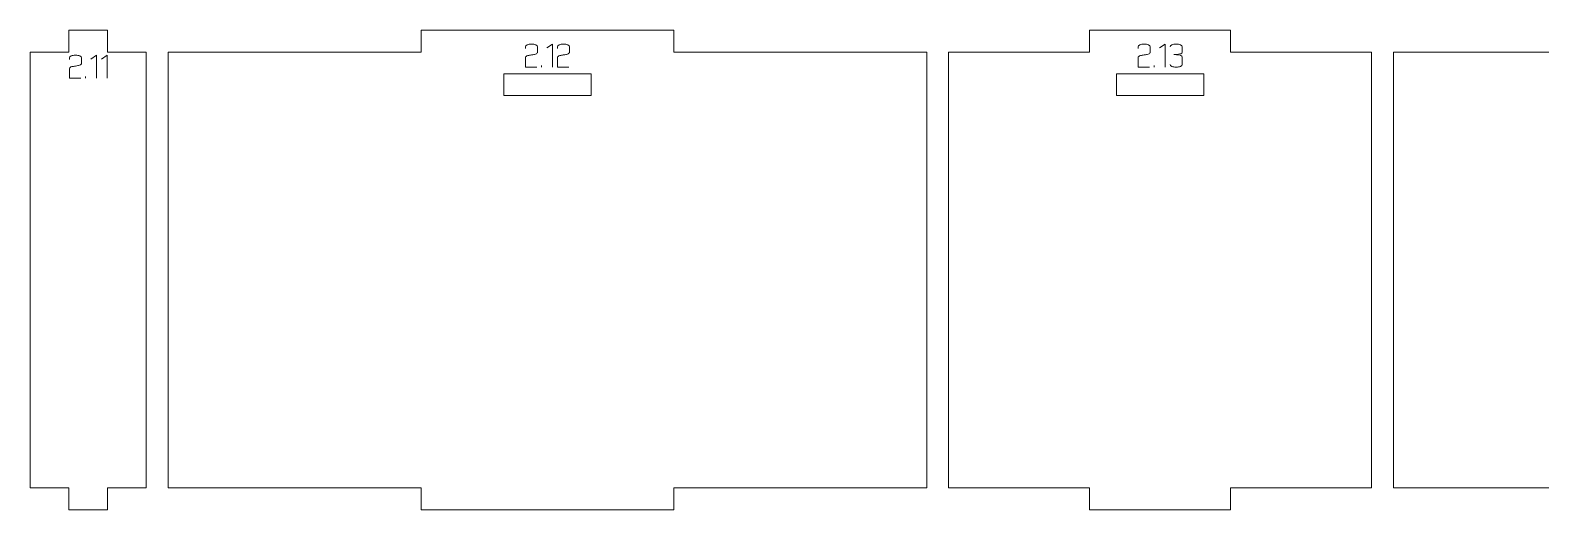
# Model space of a CAD drawing. Header units: centimetres. Extents: x -191 to 212, y -234 to 239.
# Drawn here: x -126.65 to -105.86, y -45.73 to -39.13 of the extents above; entities that cross this region are included whole.
import ezdxf

# ---------------------------------------------------------------- set-up
doc = ezdxf.new("R2010")
doc.units = ezdxf.units.CM
doc.header["$MEASUREMENT"] = 0
doc.layers.add('Capa 1', color=7, linetype='Continuous')

msp = doc.modelspace()

# ---------------------------------------------------------------- hatches: boundary and pattern name
at = {"layer": 'Capa 1', "true_color": 0x3e4095}
h = msp.add_hatch(color=175, dxfattribs=at)
edge = h.paths.add_edge_path()
edge.add_spline(control_points=[(-126.11067, -39.7934), (-126.11067, -39.7934), (-126.11067, -39.66086), (-126.11067, -39.66086), (-126.10975, -39.64894), (-126.0989, -39.63977), (-126.07811, -39.63335), (-126.06955, -39.63273), (-126.06137, -39.63174), (-126.05357, -39.63036), (-126.04578, -39.62899), (-126.0379, -39.62754), (-126.02995, -39.62601), (-126.01528, -39.62356), (-126.00404, -39.62157), (-125.99625, -39.62005), (-125.98845, -39.61852), (-125.98088, -39.61653), (-125.97354, -39.61408), (-125.95459, -39.60705), (-125.94511, -39.59803), (-125.94511, -39.58703), (-125.94511, -39.58703), (-125.94511, -39.51227), (-125.94511, -39.51227), (-125.94511, -39.50249), (-125.95298, -39.49416), (-125.96873, -39.48728), (-125.98447, -39.4804), (-126.00412, -39.47696), (-126.02766, -39.47696), (-126.0512, -39.47696), (-126.07085, -39.4804), (-126.08659, -39.48728), (-126.10234, -39.49416), (-126.11021, -39.50249), (-126.11021, -39.51227), (-126.11021, -39.51227), (-126.11021, -39.53474), (-126.11021, -39.53474), (-126.11021, -39.53474), (-126.11021, -39.51227), (-126.11021, -39.51227), (-126.11021, -39.50249), (-126.10234, -39.49416), (-126.08659, -39.48728), (-126.07085, -39.4804), (-126.0512, -39.47696), (-126.02766, -39.47696), (-126.00412, -39.47696), (-125.98447, -39.4804), (-125.96873, -39.48728), (-125.95298, -39.49416), (-125.94511, -39.50249), (-125.94511, -39.51227), (-125.94511, -39.51227), (-125.94511, -39.58703), (-125.94511, -39.58703), (-125.94511, -39.59803), (-125.95459, -39.60705), (-125.97354, -39.61408), (-125.98088, -39.61653), (-125.98845, -39.61852), (-125.99625, -39.62005), (-126.00404, -39.62157), (-126.01528, -39.62356), (-126.02995, -39.62601), (-126.0379, -39.62754), (-126.04578, -39.62899), (-126.05357, -39.63036), (-126.06137, -39.63174), (-126.06955, -39.63273), (-126.07811, -39.63335), (-126.0989, -39.63977), (-126.10975, -39.64894), (-126.11067, -39.66086), (-126.11067, -39.66086), (-126.11067, -39.7934), (-126.11067, -39.7934), (-126.11067, -39.7934), (-125.95382, -39.7934), (-125.95382, -39.7934), (-125.95382, -39.7934), (-126.11067, -39.7934), (-126.11067, -39.7934)], knot_values=[0, 0, 0, 0, 0.03571429, 0.03571429, 0.03571429, 0.07142857, 0.07142857, 0.07142857, 0.10714286, 0.10714286, 0.10714286, 0.14285714, 0.14285714, 0.14285714, 0.17857143, 0.17857143, 0.17857143, 0.21428571, 0.21428571, 0.21428571, 0.25, 0.25, 0.25, 0.28571429, 0.28571429, 0.28571429, 0.32142857, 0.32142857, 0.32142857, 0.35714286, 0.35714286, 0.35714286, 0.39285714, 0.39285714, 0.39285714, 0.42857143, 0.42857143, 0.42857143, 0.46428571, 0.46428571, 0.46428571, 0.5, 0.5, 0.5, 0.53571429, 0.53571429, 0.53571429, 0.57142857, 0.57142857, 0.57142857, 0.60714286, 0.60714286, 0.60714286, 0.64285714, 0.64285714, 0.64285714, 0.67857143, 0.67857143, 0.67857143, 0.71428571, 0.71428571, 0.71428571, 0.75, 0.75, 0.75, 0.78571429, 0.78571429, 0.78571429, 0.82142857, 0.82142857, 0.82142857, 0.85714286, 0.85714286, 0.85714286, 0.89285714, 0.89285714, 0.89285714, 0.92857143, 0.92857143, 0.92857143, 0.96428571, 0.96428571, 0.96428571, 1, 1, 1, 1], degree=3, periodic=1)
h = msp.add_hatch(color=175, dxfattribs=at)
edge = h.paths.add_edge_path()
edge.add_spline(control_points=[(-125.74057, -39.4765), (-125.74057, -39.4765), (-125.8167, -39.52924), (-125.8167, -39.52924), (-125.8167, -39.52924), (-125.74057, -39.4765), (-125.74057, -39.4765), (-125.74057, -39.4765), (-125.74057, -39.7934), (-125.74057, -39.7934), (-125.74057, -39.7934), (-125.74057, -39.4765), (-125.74057, -39.4765)], knot_values=[0, 0, 0, 0, 0.25, 0.25, 0.25, 0.5, 0.5, 0.5, 0.75, 0.75, 0.75, 1, 1, 1, 1], degree=3, periodic=1)
h = msp.add_hatch(color=175, dxfattribs=at)
edge = h.paths.add_edge_path()
edge.add_spline(control_points=[(-125.59381, -39.4765), (-125.59381, -39.4765), (-125.66994, -39.52924), (-125.66994, -39.52924), (-125.66994, -39.52924), (-125.59381, -39.4765), (-125.59381, -39.4765), (-125.59381, -39.4765), (-125.59381, -39.7934), (-125.59381, -39.7934), (-125.59381, -39.7934), (-125.59381, -39.4765), (-125.59381, -39.4765)], knot_values=[0, 0, 0, 0, 0.25, 0.25, 0.25, 0.5, 0.5, 0.5, 0.75, 0.75, 0.75, 1, 1, 1, 1], degree=3, periodic=1)
h = msp.add_hatch(color=175, dxfattribs=at)
edge = h.paths.add_edge_path()
edge.add_spline(control_points=[(-119.83355, -39.641), (-119.83355, -39.641), (-119.83355, -39.50846), (-119.83355, -39.50846), (-119.83263, -39.49654), (-119.82178, -39.48737), (-119.80099, -39.48095), (-119.79243, -39.48033), (-119.78425, -39.47934), (-119.77645, -39.47796), (-119.76866, -39.47659), (-119.76078, -39.47514), (-119.75283, -39.47361), (-119.73816, -39.47116), (-119.72692, -39.46917), (-119.71913, -39.46765), (-119.71133, -39.46612), (-119.70376, -39.46413), (-119.69642, -39.46168), (-119.67747, -39.45465), (-119.66799, -39.44563), (-119.66799, -39.43463), (-119.66799, -39.43463), (-119.66799, -39.35987), (-119.66799, -39.35987), (-119.66799, -39.35009), (-119.67586, -39.34176), (-119.69161, -39.33488), (-119.70735, -39.328), (-119.727, -39.32456), (-119.75054, -39.32456), (-119.77408, -39.32456), (-119.79373, -39.328), (-119.80947, -39.33488), (-119.82522, -39.34176), (-119.83309, -39.35009), (-119.83309, -39.35987), (-119.83309, -39.35987), (-119.83309, -39.38234), (-119.83309, -39.38234), (-119.83309, -39.38234), (-119.83309, -39.35987), (-119.83309, -39.35987), (-119.83309, -39.35009), (-119.82522, -39.34176), (-119.80947, -39.33488), (-119.79373, -39.328), (-119.77408, -39.32456), (-119.75054, -39.32456), (-119.727, -39.32456), (-119.70735, -39.328), (-119.69161, -39.33488), (-119.67586, -39.34176), (-119.66799, -39.35009), (-119.66799, -39.35987), (-119.66799, -39.35987), (-119.66799, -39.43463), (-119.66799, -39.43463), (-119.66799, -39.44563), (-119.67747, -39.45465), (-119.69642, -39.46168), (-119.70376, -39.46413), (-119.71133, -39.46612), (-119.71913, -39.46765), (-119.72692, -39.46917), (-119.73816, -39.47116), (-119.75283, -39.47361), (-119.76078, -39.47514), (-119.76866, -39.47659), (-119.77645, -39.47796), (-119.78425, -39.47934), (-119.79243, -39.48033), (-119.80099, -39.48095), (-119.82178, -39.48737), (-119.83263, -39.49654), (-119.83355, -39.50846), (-119.83355, -39.50846), (-119.83355, -39.641), (-119.83355, -39.641), (-119.83355, -39.641), (-119.6767, -39.641), (-119.6767, -39.641), (-119.6767, -39.641), (-119.83355, -39.641), (-119.83355, -39.641)], knot_values=[0, 0, 0, 0, 0.03571429, 0.03571429, 0.03571429, 0.07142857, 0.07142857, 0.07142857, 0.10714286, 0.10714286, 0.10714286, 0.14285714, 0.14285714, 0.14285714, 0.17857143, 0.17857143, 0.17857143, 0.21428571, 0.21428571, 0.21428571, 0.25, 0.25, 0.25, 0.28571429, 0.28571429, 0.28571429, 0.32142857, 0.32142857, 0.32142857, 0.35714286, 0.35714286, 0.35714286, 0.39285714, 0.39285714, 0.39285714, 0.42857143, 0.42857143, 0.42857143, 0.46428571, 0.46428571, 0.46428571, 0.5, 0.5, 0.5, 0.53571429, 0.53571429, 0.53571429, 0.57142857, 0.57142857, 0.57142857, 0.60714286, 0.60714286, 0.60714286, 0.64285714, 0.64285714, 0.64285714, 0.67857143, 0.67857143, 0.67857143, 0.71428571, 0.71428571, 0.71428571, 0.75, 0.75, 0.75, 0.78571429, 0.78571429, 0.78571429, 0.82142857, 0.82142857, 0.82142857, 0.85714286, 0.85714286, 0.85714286, 0.89285714, 0.89285714, 0.89285714, 0.92857143, 0.92857143, 0.92857143, 0.96428571, 0.96428571, 0.96428571, 1, 1, 1, 1], degree=3, periodic=1)
h = msp.add_hatch(color=175, dxfattribs=at)
edge = h.paths.add_edge_path()
edge.add_spline(control_points=[(-119.46345, -39.3241), (-119.46345, -39.3241), (-119.53958, -39.37684), (-119.53958, -39.37684), (-119.53958, -39.37684), (-119.46345, -39.3241), (-119.46345, -39.3241), (-119.46345, -39.3241), (-119.46345, -39.641), (-119.46345, -39.641), (-119.46345, -39.641), (-119.46345, -39.3241), (-119.46345, -39.3241)], knot_values=[0, 0, 0, 0, 0.25, 0.25, 0.25, 0.5, 0.5, 0.5, 0.75, 0.75, 0.75, 1, 1, 1, 1], degree=3, periodic=1)
h = msp.add_hatch(color=175, dxfattribs=at)
edge = h.paths.add_edge_path()
edge.add_spline(control_points=[(-119.39328, -39.641), (-119.39328, -39.641), (-119.39328, -39.50846), (-119.39328, -39.50846), (-119.39236, -39.49654), (-119.38151, -39.48737), (-119.36072, -39.48095), (-119.35216, -39.48033), (-119.34398, -39.47934), (-119.33618, -39.47796), (-119.32839, -39.47659), (-119.32051, -39.47514), (-119.31256, -39.47361), (-119.29789, -39.47116), (-119.28665, -39.46917), (-119.27886, -39.46765), (-119.27106, -39.46612), (-119.26349, -39.46413), (-119.25615, -39.46168), (-119.2372, -39.45465), (-119.22772, -39.44563), (-119.22772, -39.43463), (-119.22772, -39.43463), (-119.22772, -39.35987), (-119.22772, -39.35987), (-119.22772, -39.35009), (-119.23559, -39.34176), (-119.25134, -39.33488), (-119.26708, -39.328), (-119.28673, -39.32456), (-119.31027, -39.32456), (-119.33381, -39.32456), (-119.35346, -39.328), (-119.3692, -39.33488), (-119.38495, -39.34176), (-119.39282, -39.35009), (-119.39282, -39.35987), (-119.39282, -39.35987), (-119.39282, -39.38234), (-119.39282, -39.38234), (-119.39282, -39.38234), (-119.39282, -39.35987), (-119.39282, -39.35987), (-119.39282, -39.35009), (-119.38495, -39.34176), (-119.3692, -39.33488), (-119.35346, -39.328), (-119.33381, -39.32456), (-119.31027, -39.32456), (-119.28673, -39.32456), (-119.26708, -39.328), (-119.25134, -39.33488), (-119.23559, -39.34176), (-119.22772, -39.35009), (-119.22772, -39.35987), (-119.22772, -39.35987), (-119.22772, -39.43463), (-119.22772, -39.43463), (-119.22772, -39.44563), (-119.2372, -39.45465), (-119.25615, -39.46168), (-119.26349, -39.46413), (-119.27106, -39.46612), (-119.27886, -39.46765), (-119.28665, -39.46917), (-119.29789, -39.47116), (-119.31256, -39.47361), (-119.32051, -39.47514), (-119.32839, -39.47659), (-119.33618, -39.47796), (-119.34398, -39.47934), (-119.35216, -39.48033), (-119.36072, -39.48095), (-119.38151, -39.48737), (-119.39236, -39.49654), (-119.39328, -39.50846), (-119.39328, -39.50846), (-119.39328, -39.641), (-119.39328, -39.641), (-119.39328, -39.641), (-119.23643, -39.641), (-119.23643, -39.641), (-119.23643, -39.641), (-119.39328, -39.641), (-119.39328, -39.641)], knot_values=[0, 0, 0, 0, 0.03571429, 0.03571429, 0.03571429, 0.07142857, 0.07142857, 0.07142857, 0.10714286, 0.10714286, 0.10714286, 0.14285714, 0.14285714, 0.14285714, 0.17857143, 0.17857143, 0.17857143, 0.21428571, 0.21428571, 0.21428571, 0.25, 0.25, 0.25, 0.28571429, 0.28571429, 0.28571429, 0.32142857, 0.32142857, 0.32142857, 0.35714286, 0.35714286, 0.35714286, 0.39285714, 0.39285714, 0.39285714, 0.42857143, 0.42857143, 0.42857143, 0.46428571, 0.46428571, 0.46428571, 0.5, 0.5, 0.5, 0.53571429, 0.53571429, 0.53571429, 0.57142857, 0.57142857, 0.57142857, 0.60714286, 0.60714286, 0.60714286, 0.64285714, 0.64285714, 0.64285714, 0.67857143, 0.67857143, 0.67857143, 0.71428571, 0.71428571, 0.71428571, 0.75, 0.75, 0.75, 0.78571429, 0.78571429, 0.78571429, 0.82142857, 0.82142857, 0.82142857, 0.85714286, 0.85714286, 0.85714286, 0.89285714, 0.89285714, 0.89285714, 0.92857143, 0.92857143, 0.92857143, 0.96428571, 0.96428571, 0.96428571, 1, 1, 1, 1], degree=3, periodic=1)
h = msp.add_hatch(color=175, dxfattribs=at)
edge = h.paths.add_edge_path()
edge.add_spline(control_points=[(-111.3997, -39.641), (-111.3997, -39.641), (-111.3997, -39.50846), (-111.3997, -39.50846), (-111.39878, -39.49654), (-111.38793, -39.48737), (-111.36714, -39.48095), (-111.35858, -39.48033), (-111.3504, -39.47934), (-111.3426, -39.47796), (-111.33481, -39.47659), (-111.32693, -39.47514), (-111.31898, -39.47361), (-111.30431, -39.47116), (-111.29307, -39.46917), (-111.28528, -39.46765), (-111.27748, -39.46612), (-111.26991, -39.46413), (-111.26257, -39.46168), (-111.24362, -39.45465), (-111.23414, -39.44563), (-111.23414, -39.43463), (-111.23414, -39.43463), (-111.23414, -39.35987), (-111.23414, -39.35987), (-111.23414, -39.35009), (-111.24201, -39.34176), (-111.25776, -39.33488), (-111.2735, -39.328), (-111.29315, -39.32456), (-111.31669, -39.32456), (-111.34023, -39.32456), (-111.35988, -39.328), (-111.37562, -39.33488), (-111.39137, -39.34176), (-111.39924, -39.35009), (-111.39924, -39.35987), (-111.39924, -39.35987), (-111.39924, -39.38234), (-111.39924, -39.38234), (-111.39924, -39.38234), (-111.39924, -39.35987), (-111.39924, -39.35987), (-111.39924, -39.35009), (-111.39137, -39.34176), (-111.37562, -39.33488), (-111.35988, -39.328), (-111.34023, -39.32456), (-111.31669, -39.32456), (-111.29315, -39.32456), (-111.2735, -39.328), (-111.25776, -39.33488), (-111.24201, -39.34176), (-111.23414, -39.35009), (-111.23414, -39.35987), (-111.23414, -39.35987), (-111.23414, -39.43463), (-111.23414, -39.43463), (-111.23414, -39.44563), (-111.24362, -39.45465), (-111.26257, -39.46168), (-111.26991, -39.46413), (-111.27748, -39.46612), (-111.28528, -39.46765), (-111.29307, -39.46917), (-111.30431, -39.47116), (-111.31898, -39.47361), (-111.32693, -39.47514), (-111.33481, -39.47659), (-111.3426, -39.47796), (-111.3504, -39.47934), (-111.35858, -39.48033), (-111.36714, -39.48095), (-111.38793, -39.48737), (-111.39878, -39.49654), (-111.3997, -39.50846), (-111.3997, -39.50846), (-111.3997, -39.641), (-111.3997, -39.641), (-111.3997, -39.641), (-111.24285, -39.641), (-111.24285, -39.641), (-111.24285, -39.641), (-111.3997, -39.641), (-111.3997, -39.641)], knot_values=[0, 0, 0, 0, 0.03571429, 0.03571429, 0.03571429, 0.07142857, 0.07142857, 0.07142857, 0.10714286, 0.10714286, 0.10714286, 0.14285714, 0.14285714, 0.14285714, 0.17857143, 0.17857143, 0.17857143, 0.21428571, 0.21428571, 0.21428571, 0.25, 0.25, 0.25, 0.28571429, 0.28571429, 0.28571429, 0.32142857, 0.32142857, 0.32142857, 0.35714286, 0.35714286, 0.35714286, 0.39285714, 0.39285714, 0.39285714, 0.42857143, 0.42857143, 0.42857143, 0.46428571, 0.46428571, 0.46428571, 0.5, 0.5, 0.5, 0.53571429, 0.53571429, 0.53571429, 0.57142857, 0.57142857, 0.57142857, 0.60714286, 0.60714286, 0.60714286, 0.64285714, 0.64285714, 0.64285714, 0.67857143, 0.67857143, 0.67857143, 0.71428571, 0.71428571, 0.71428571, 0.75, 0.75, 0.75, 0.78571429, 0.78571429, 0.78571429, 0.82142857, 0.82142857, 0.82142857, 0.85714286, 0.85714286, 0.85714286, 0.89285714, 0.89285714, 0.89285714, 0.92857143, 0.92857143, 0.92857143, 0.96428571, 0.96428571, 0.96428571, 1, 1, 1, 1], degree=3, periodic=1)
h = msp.add_hatch(color=175, dxfattribs=at)
edge = h.paths.add_edge_path()
edge.add_spline(control_points=[(-111.0296, -39.3241), (-111.0296, -39.3241), (-111.10573, -39.37684), (-111.10573, -39.37684), (-111.10573, -39.37684), (-111.0296, -39.3241), (-111.0296, -39.3241), (-111.0296, -39.3241), (-111.0296, -39.641), (-111.0296, -39.641), (-111.0296, -39.641), (-111.0296, -39.3241), (-111.0296, -39.3241)], knot_values=[0, 0, 0, 0, 0.25, 0.25, 0.25, 0.5, 0.5, 0.5, 0.75, 0.75, 0.75, 1, 1, 1, 1], degree=3, periodic=1)
h = msp.add_hatch(color=175, dxfattribs=at)
edge = h.paths.add_edge_path()
edge.add_spline(control_points=[(-110.87642, -39.641), (-110.89996, -39.641), (-110.91961, -39.63756), (-110.93535, -39.63068), (-110.9511, -39.6238), (-110.95897, -39.61547), (-110.95897, -39.60569), (-110.95897, -39.61547), (-110.9511, -39.6238), (-110.93535, -39.63068), (-110.91961, -39.63756), (-110.89996, -39.641), (-110.87642, -39.641), (-110.85288, -39.641), (-110.83323, -39.63756), (-110.81749, -39.63068), (-110.80174, -39.6238), (-110.79387, -39.61547), (-110.79387, -39.60569), (-110.79387, -39.60569), (-110.79387, -39.5025), (-110.79387, -39.5025), (-110.79387, -39.49424), (-110.79953, -39.48706), (-110.81084, -39.48095), (-110.82215, -39.47483), (-110.85532, -39.4707), (-110.91036, -39.46856), (-110.85563, -39.4652), (-110.82276, -39.46122), (-110.81176, -39.45664), (-110.80075, -39.45205), (-110.79479, -39.44456), (-110.79387, -39.43417), (-110.79387, -39.43417), (-110.79387, -39.35987), (-110.79387, -39.35987), (-110.79387, -39.35009), (-110.80174, -39.34176), (-110.81749, -39.33488), (-110.83323, -39.328), (-110.85288, -39.32456), (-110.87642, -39.32456), (-110.89996, -39.32456), (-110.91961, -39.328), (-110.93535, -39.33488), (-110.9511, -39.34176), (-110.95897, -39.35009), (-110.95897, -39.35987), (-110.95897, -39.35009), (-110.9511, -39.34176), (-110.93535, -39.33488), (-110.91961, -39.328), (-110.89996, -39.32456), (-110.87642, -39.32456), (-110.85288, -39.32456), (-110.83323, -39.328), (-110.81749, -39.33488), (-110.80174, -39.34176), (-110.79387, -39.35009), (-110.79387, -39.35987), (-110.79387, -39.35987), (-110.79387, -39.43417), (-110.79387, -39.43417), (-110.79479, -39.44456), (-110.80075, -39.45205), (-110.81176, -39.45664), (-110.82276, -39.46122), (-110.85563, -39.4652), (-110.91036, -39.46856), (-110.85532, -39.4707), (-110.82215, -39.47483), (-110.81084, -39.48095), (-110.79953, -39.48706), (-110.79387, -39.49424), (-110.79387, -39.5025), (-110.79387, -39.5025), (-110.79387, -39.60569), (-110.79387, -39.60569), (-110.79387, -39.61547), (-110.80174, -39.6238), (-110.81749, -39.63068), (-110.83323, -39.63756), (-110.85288, -39.641), (-110.87642, -39.641)], knot_values=[0, 0, 0, 0, 0.03571429, 0.03571429, 0.03571429, 0.07142857, 0.07142857, 0.07142857, 0.10714286, 0.10714286, 0.10714286, 0.14285714, 0.14285714, 0.14285714, 0.17857143, 0.17857143, 0.17857143, 0.21428571, 0.21428571, 0.21428571, 0.25, 0.25, 0.25, 0.28571429, 0.28571429, 0.28571429, 0.32142857, 0.32142857, 0.32142857, 0.35714286, 0.35714286, 0.35714286, 0.39285714, 0.39285714, 0.39285714, 0.42857143, 0.42857143, 0.42857143, 0.46428571, 0.46428571, 0.46428571, 0.5, 0.5, 0.5, 0.53571429, 0.53571429, 0.53571429, 0.57142857, 0.57142857, 0.57142857, 0.60714286, 0.60714286, 0.60714286, 0.64285714, 0.64285714, 0.64285714, 0.67857143, 0.67857143, 0.67857143, 0.71428571, 0.71428571, 0.71428571, 0.75, 0.75, 0.75, 0.78571429, 0.78571429, 0.78571429, 0.82142857, 0.82142857, 0.82142857, 0.85714286, 0.85714286, 0.85714286, 0.89285714, 0.89285714, 0.89285714, 0.92857143, 0.92857143, 0.92857143, 0.96428571, 0.96428571, 0.96428571, 1, 1, 1, 1], degree=3, periodic=1)
h = msp.add_hatch(color=175, dxfattribs=at)
edge = h.paths.add_edge_path()
edge.add_spline(control_points=[(-119.61296, -39.641), (-119.61296, -39.641), (-119.61296, -39.61853), (-119.61296, -39.61853), (-119.61296, -39.61853), (-119.61296, -39.641), (-119.61296, -39.641)], knot_values=[0, 0, 0, 0, 0.5, 0.5, 0.5, 1, 1, 1, 1], degree=3, periodic=1)
h = msp.add_hatch(color=175, dxfattribs=at)
edge = h.paths.add_edge_path()
edge.add_spline(control_points=[(-111.17911, -39.641), (-111.17911, -39.641), (-111.17911, -39.61853), (-111.17911, -39.61853), (-111.17911, -39.61853), (-111.17911, -39.641), (-111.17911, -39.641)], knot_values=[0, 0, 0, 0, 0.5, 0.5, 0.5, 1, 1, 1, 1], degree=3, periodic=1)
h = msp.add_hatch(color=175, dxfattribs=at)
edge = h.paths.add_edge_path()
edge.add_spline(control_points=[(-125.89008, -39.7934), (-125.89008, -39.7934), (-125.89008, -39.77093), (-125.89008, -39.77093), (-125.89008, -39.77093), (-125.89008, -39.7934), (-125.89008, -39.7934)], knot_values=[0, 0, 0, 0, 0.5, 0.5, 0.5, 1, 1, 1, 1], degree=3, periodic=1)

# ---------------------------------------------------------------- linework, layer by layer
at = {"layer": 'Capa 1', "color": 240, "lineweight": 9}
for points, knots in [([(-126.65138, -39.433), (-126.65138, -39.433), (-126.65138, -45.433), (-126.65138, -45.433), (-126.65138, -45.433), (-126.11861, -45.433), (-126.11861, -45.433), (-126.11861, -45.433), (-126.11861, -45.733), (-126.11861, -45.733), (-126.11861, -45.733), (-125.58585, -45.733), (-125.58585, -45.733), (-125.58585, -45.733), (-125.58585, -45.433), (-125.58585, -45.433), (-125.58585, -45.433), (-125.05309, -45.433), (-125.05309, -45.433), (-125.05309, -45.433), (-125.05309, -39.433), (-125.05309, -39.433), (-125.05309, -39.433), (-125.58585, -39.433), (-125.58585, -39.433), (-125.58585, -39.433), (-125.58585, -39.133), (-125.58585, -39.133), (-125.58585, -39.133), (-126.11861, -39.133), (-126.11861, -39.133), (-126.11861, -39.133), (-126.11861, -39.433), (-126.11861, -39.433), (-126.11861, -39.433), (-126.65138, -39.433), (-126.65138, -39.433)], [0, 0, 0, 0, 0.08333333, 0.08333333, 0.08333333, 0.16666667, 0.16666667, 0.16666667, 0.25, 0.25, 0.25, 0.33333333, 0.33333333, 0.33333333, 0.41666667, 0.41666667, 0.41666667, 0.5, 0.5, 0.5, 0.58333333, 0.58333333, 0.58333333, 0.66666667, 0.66666667, 0.66666667, 0.75, 0.75, 0.75, 0.83333333, 0.83333333, 0.83333333, 0.91666667, 0.91666667, 0.91666667, 1, 1, 1, 1]), ([(-124.75309, -39.433), (-124.75309, -39.433), (-124.75309, -45.433), (-124.75309, -45.433), (-124.75309, -45.433), (-121.27145, -45.433), (-121.27145, -45.433), (-121.27145, -45.433), (-121.27145, -45.733), (-121.27145, -45.733), (-121.27145, -45.733), (-117.78981, -45.733), (-117.78981, -45.733), (-117.78981, -45.733), (-117.78981, -45.433), (-117.78981, -45.433), (-117.78981, -45.433), (-114.30818, -45.433), (-114.30818, -45.433), (-114.30818, -45.433), (-114.30818, -39.433), (-114.30818, -39.433), (-114.30818, -39.433), (-117.78981, -39.433), (-117.78981, -39.433), (-117.78981, -39.433), (-117.78981, -39.133), (-117.78981, -39.133), (-117.78981, -39.133), (-121.27145, -39.133), (-121.27145, -39.133), (-121.27145, -39.133), (-121.27145, -39.433), (-121.27145, -39.433), (-121.27145, -39.433), (-124.75309, -39.433), (-124.75309, -39.433)], [0, 0, 0, 0, 0.08333333, 0.08333333, 0.08333333, 0.16666667, 0.16666667, 0.16666667, 0.25, 0.25, 0.25, 0.33333333, 0.33333333, 0.33333333, 0.41666667, 0.41666667, 0.41666667, 0.5, 0.5, 0.5, 0.58333333, 0.58333333, 0.58333333, 0.66666667, 0.66666667, 0.66666667, 0.75, 0.75, 0.75, 0.83333333, 0.83333333, 0.83333333, 0.91666667, 0.91666667, 0.91666667, 1, 1, 1, 1]), ([(-114.00818, -39.433), (-114.00818, -39.433), (-114.00818, -45.433), (-114.00818, -45.433), (-114.00818, -45.433), (-112.06725, -45.433), (-112.06725, -45.433), (-112.06725, -45.433), (-112.06725, -45.733), (-112.06725, -45.733), (-112.06725, -45.733), (-110.12632, -45.733), (-110.12632, -45.733), (-110.12632, -45.733), (-110.12632, -45.433), (-110.12632, -45.433), (-110.12632, -45.433), (-108.1854, -45.433), (-108.1854, -45.433), (-108.1854, -45.433), (-108.1854, -39.433), (-108.1854, -39.433), (-108.1854, -39.433), (-110.12632, -39.433), (-110.12632, -39.433), (-110.12632, -39.433), (-110.12632, -39.133), (-110.12632, -39.133), (-110.12632, -39.133), (-112.06725, -39.133), (-112.06725, -39.133), (-112.06725, -39.133), (-112.06725, -39.433), (-112.06725, -39.433), (-112.06725, -39.433), (-114.00818, -39.433), (-114.00818, -39.433)], [0, 0, 0, 0, 0.08333333, 0.08333333, 0.08333333, 0.16666667, 0.16666667, 0.16666667, 0.25, 0.25, 0.25, 0.33333333, 0.33333333, 0.33333333, 0.41666667, 0.41666667, 0.41666667, 0.5, 0.5, 0.5, 0.58333333, 0.58333333, 0.58333333, 0.66666667, 0.66666667, 0.66666667, 0.75, 0.75, 0.75, 0.83333333, 0.83333333, 0.83333333, 0.91666667, 0.91666667, 0.91666667, 1, 1, 1, 1]), ([(-107.8854, -39.433), (-107.8854, -39.433), (-107.8854, -45.433), (-107.8854, -45.433), (-107.8854, -45.433), (-103.84036, -45.433), (-103.84036, -45.433), (-103.84036, -45.433), (-103.84036, -45.733), (-103.84036, -45.733), (-103.84036, -45.733), (-99.79532, -45.733), (-99.79532, -45.733), (-99.79532, -45.733), (-99.79532, -45.433), (-99.79532, -45.433), (-99.79532, -45.433), (-95.75029, -45.433), (-95.75029, -45.433), (-95.75029, -45.433), (-95.75029, -39.433), (-95.75029, -39.433), (-95.75029, -39.433), (-99.79532, -39.433), (-99.79532, -39.433), (-99.79532, -39.433), (-99.79532, -39.133), (-99.79532, -39.133), (-99.79532, -39.133), (-103.84036, -39.133), (-103.84036, -39.133), (-103.84036, -39.133), (-103.84036, -39.433), (-103.84036, -39.433), (-103.84036, -39.433), (-107.8854, -39.433), (-107.8854, -39.433)], [0, 0, 0, 0, 0.08333333, 0.08333333, 0.08333333, 0.16666667, 0.16666667, 0.16666667, 0.25, 0.25, 0.25, 0.33333333, 0.33333333, 0.33333333, 0.41666667, 0.41666667, 0.41666667, 0.5, 0.5, 0.5, 0.58333333, 0.58333333, 0.58333333, 0.66666667, 0.66666667, 0.66666667, 0.75, 0.75, 0.75, 0.83333333, 0.83333333, 0.83333333, 0.91666667, 0.91666667, 0.91666667, 1, 1, 1, 1]), ([(-120.13064, -40.03348), (-120.13064, -40.03348), (-118.93064, -40.03348), (-118.93064, -40.03348), (-118.93064, -40.03348), (-118.93064, -39.73348), (-118.93064, -39.73348), (-118.93064, -39.73348), (-120.13064, -39.73348), (-120.13064, -39.73348), (-120.13064, -39.73348), (-120.13064, -40.03348), (-120.13064, -40.03348)], [0, 0, 0, 0, 0.25, 0.25, 0.25, 0.5, 0.5, 0.5, 0.75, 0.75, 0.75, 1, 1, 1, 1]), ([(-111.69679, -40.03348), (-111.69679, -40.03348), (-110.49679, -40.03348), (-110.49679, -40.03348), (-110.49679, -40.03348), (-110.49679, -39.73348), (-110.49679, -39.73348), (-110.49679, -39.73348), (-111.69679, -39.73348), (-111.69679, -39.73348), (-111.69679, -39.73348), (-111.69679, -40.03348), (-111.69679, -40.03348)], [0, 0, 0, 0, 0.25, 0.25, 0.25, 0.5, 0.5, 0.5, 0.75, 0.75, 0.75, 1, 1, 1, 1])]:
    msp.add_open_spline(points, degree=3, knots=knots, dxfattribs=at)
at = {"layer": 'Capa 1', "color": 114, "lineweight": 9}
for points, knots in [([(-126.11067, -39.7934), (-126.11067, -39.7934), (-126.11067, -39.66086), (-126.11067, -39.66086), (-126.10975, -39.64894), (-126.0989, -39.63977), (-126.07811, -39.63335), (-126.06955, -39.63273), (-126.06137, -39.63174), (-126.05357, -39.63036), (-126.04578, -39.62899), (-126.0379, -39.62754), (-126.02995, -39.62601), (-126.01528, -39.62356), (-126.00404, -39.62157), (-125.99625, -39.62005), (-125.98845, -39.61852), (-125.98088, -39.61653), (-125.97354, -39.61408), (-125.95459, -39.60705), (-125.94511, -39.59803), (-125.94511, -39.58703), (-125.94511, -39.58703), (-125.94511, -39.51227), (-125.94511, -39.51227), (-125.94511, -39.50249), (-125.95298, -39.49416), (-125.96873, -39.48728), (-125.98447, -39.4804), (-126.00412, -39.47696), (-126.02766, -39.47696), (-126.0512, -39.47696), (-126.07085, -39.4804), (-126.08659, -39.48728), (-126.10234, -39.49416), (-126.11021, -39.50249), (-126.11021, -39.51227), (-126.11021, -39.51227), (-126.11021, -39.53474), (-126.11021, -39.53474), (-126.11021, -39.53474), (-126.11021, -39.51227), (-126.11021, -39.51227), (-126.11021, -39.50249), (-126.10234, -39.49416), (-126.08659, -39.48728), (-126.07085, -39.4804), (-126.0512, -39.47696), (-126.02766, -39.47696), (-126.00412, -39.47696), (-125.98447, -39.4804), (-125.96873, -39.48728), (-125.95298, -39.49416), (-125.94511, -39.50249), (-125.94511, -39.51227), (-125.94511, -39.51227), (-125.94511, -39.58703), (-125.94511, -39.58703), (-125.94511, -39.59803), (-125.95459, -39.60705), (-125.97354, -39.61408), (-125.98088, -39.61653), (-125.98845, -39.61852), (-125.99625, -39.62005), (-126.00404, -39.62157), (-126.01528, -39.62356), (-126.02995, -39.62601), (-126.0379, -39.62754), (-126.04578, -39.62899), (-126.05357, -39.63036), (-126.06137, -39.63174), (-126.06955, -39.63273), (-126.07811, -39.63335), (-126.0989, -39.63977), (-126.10975, -39.64894), (-126.11067, -39.66086), (-126.11067, -39.66086), (-126.11067, -39.7934), (-126.11067, -39.7934), (-126.11067, -39.7934), (-125.95382, -39.7934), (-125.95382, -39.7934), (-125.95382, -39.7934), (-126.11067, -39.7934), (-126.11067, -39.7934)], [0, 0, 0, 0, 0.03571429, 0.03571429, 0.03571429, 0.07142857, 0.07142857, 0.07142857, 0.10714286, 0.10714286, 0.10714286, 0.14285714, 0.14285714, 0.14285714, 0.17857143, 0.17857143, 0.17857143, 0.21428571, 0.21428571, 0.21428571, 0.25, 0.25, 0.25, 0.28571429, 0.28571429, 0.28571429, 0.32142857, 0.32142857, 0.32142857, 0.35714286, 0.35714286, 0.35714286, 0.39285714, 0.39285714, 0.39285714, 0.42857143, 0.42857143, 0.42857143, 0.46428571, 0.46428571, 0.46428571, 0.5, 0.5, 0.5, 0.53571429, 0.53571429, 0.53571429, 0.57142857, 0.57142857, 0.57142857, 0.60714286, 0.60714286, 0.60714286, 0.64285714, 0.64285714, 0.64285714, 0.67857143, 0.67857143, 0.67857143, 0.71428571, 0.71428571, 0.71428571, 0.75, 0.75, 0.75, 0.78571429, 0.78571429, 0.78571429, 0.82142857, 0.82142857, 0.82142857, 0.85714286, 0.85714286, 0.85714286, 0.89285714, 0.89285714, 0.89285714, 0.92857143, 0.92857143, 0.92857143, 0.96428571, 0.96428571, 0.96428571, 1, 1, 1, 1]), ([(-125.74057, -39.4765), (-125.74057, -39.4765), (-125.8167, -39.52924), (-125.8167, -39.52924), (-125.8167, -39.52924), (-125.74057, -39.4765), (-125.74057, -39.4765), (-125.74057, -39.4765), (-125.74057, -39.7934), (-125.74057, -39.7934), (-125.74057, -39.7934), (-125.74057, -39.4765), (-125.74057, -39.4765)], [0, 0, 0, 0, 0.25, 0.25, 0.25, 0.5, 0.5, 0.5, 0.75, 0.75, 0.75, 1, 1, 1, 1]), ([(-125.59381, -39.4765), (-125.59381, -39.4765), (-125.66994, -39.52924), (-125.66994, -39.52924), (-125.66994, -39.52924), (-125.59381, -39.4765), (-125.59381, -39.4765), (-125.59381, -39.4765), (-125.59381, -39.7934), (-125.59381, -39.7934), (-125.59381, -39.7934), (-125.59381, -39.4765), (-125.59381, -39.4765)], [0, 0, 0, 0, 0.25, 0.25, 0.25, 0.5, 0.5, 0.5, 0.75, 0.75, 0.75, 1, 1, 1, 1]), ([(-119.83355, -39.641), (-119.83355, -39.641), (-119.83355, -39.50846), (-119.83355, -39.50846), (-119.83263, -39.49654), (-119.82178, -39.48737), (-119.80099, -39.48095), (-119.79243, -39.48033), (-119.78425, -39.47934), (-119.77645, -39.47796), (-119.76866, -39.47659), (-119.76078, -39.47514), (-119.75283, -39.47361), (-119.73816, -39.47116), (-119.72692, -39.46917), (-119.71913, -39.46765), (-119.71133, -39.46612), (-119.70376, -39.46413), (-119.69642, -39.46168), (-119.67747, -39.45465), (-119.66799, -39.44563), (-119.66799, -39.43463), (-119.66799, -39.43463), (-119.66799, -39.35987), (-119.66799, -39.35987), (-119.66799, -39.35009), (-119.67586, -39.34176), (-119.69161, -39.33488), (-119.70735, -39.328), (-119.727, -39.32456), (-119.75054, -39.32456), (-119.77408, -39.32456), (-119.79373, -39.328), (-119.80947, -39.33488), (-119.82522, -39.34176), (-119.83309, -39.35009), (-119.83309, -39.35987), (-119.83309, -39.35987), (-119.83309, -39.38234), (-119.83309, -39.38234), (-119.83309, -39.38234), (-119.83309, -39.35987), (-119.83309, -39.35987), (-119.83309, -39.35009), (-119.82522, -39.34176), (-119.80947, -39.33488), (-119.79373, -39.328), (-119.77408, -39.32456), (-119.75054, -39.32456), (-119.727, -39.32456), (-119.70735, -39.328), (-119.69161, -39.33488), (-119.67586, -39.34176), (-119.66799, -39.35009), (-119.66799, -39.35987), (-119.66799, -39.35987), (-119.66799, -39.43463), (-119.66799, -39.43463), (-119.66799, -39.44563), (-119.67747, -39.45465), (-119.69642, -39.46168), (-119.70376, -39.46413), (-119.71133, -39.46612), (-119.71913, -39.46765), (-119.72692, -39.46917), (-119.73816, -39.47116), (-119.75283, -39.47361), (-119.76078, -39.47514), (-119.76866, -39.47659), (-119.77645, -39.47796), (-119.78425, -39.47934), (-119.79243, -39.48033), (-119.80099, -39.48095), (-119.82178, -39.48737), (-119.83263, -39.49654), (-119.83355, -39.50846), (-119.83355, -39.50846), (-119.83355, -39.641), (-119.83355, -39.641), (-119.83355, -39.641), (-119.6767, -39.641), (-119.6767, -39.641), (-119.6767, -39.641), (-119.83355, -39.641), (-119.83355, -39.641)], [0, 0, 0, 0, 0.03571429, 0.03571429, 0.03571429, 0.07142857, 0.07142857, 0.07142857, 0.10714286, 0.10714286, 0.10714286, 0.14285714, 0.14285714, 0.14285714, 0.17857143, 0.17857143, 0.17857143, 0.21428571, 0.21428571, 0.21428571, 0.25, 0.25, 0.25, 0.28571429, 0.28571429, 0.28571429, 0.32142857, 0.32142857, 0.32142857, 0.35714286, 0.35714286, 0.35714286, 0.39285714, 0.39285714, 0.39285714, 0.42857143, 0.42857143, 0.42857143, 0.46428571, 0.46428571, 0.46428571, 0.5, 0.5, 0.5, 0.53571429, 0.53571429, 0.53571429, 0.57142857, 0.57142857, 0.57142857, 0.60714286, 0.60714286, 0.60714286, 0.64285714, 0.64285714, 0.64285714, 0.67857143, 0.67857143, 0.67857143, 0.71428571, 0.71428571, 0.71428571, 0.75, 0.75, 0.75, 0.78571429, 0.78571429, 0.78571429, 0.82142857, 0.82142857, 0.82142857, 0.85714286, 0.85714286, 0.85714286, 0.89285714, 0.89285714, 0.89285714, 0.92857143, 0.92857143, 0.92857143, 0.96428571, 0.96428571, 0.96428571, 1, 1, 1, 1]), ([(-119.46345, -39.3241), (-119.46345, -39.3241), (-119.53958, -39.37684), (-119.53958, -39.37684), (-119.53958, -39.37684), (-119.46345, -39.3241), (-119.46345, -39.3241), (-119.46345, -39.3241), (-119.46345, -39.641), (-119.46345, -39.641), (-119.46345, -39.641), (-119.46345, -39.3241), (-119.46345, -39.3241)], [0, 0, 0, 0, 0.25, 0.25, 0.25, 0.5, 0.5, 0.5, 0.75, 0.75, 0.75, 1, 1, 1, 1]), ([(-119.39328, -39.641), (-119.39328, -39.641), (-119.39328, -39.50846), (-119.39328, -39.50846), (-119.39236, -39.49654), (-119.38151, -39.48737), (-119.36072, -39.48095), (-119.35216, -39.48033), (-119.34398, -39.47934), (-119.33618, -39.47796), (-119.32839, -39.47659), (-119.32051, -39.47514), (-119.31256, -39.47361), (-119.29789, -39.47116), (-119.28665, -39.46917), (-119.27886, -39.46765), (-119.27106, -39.46612), (-119.26349, -39.46413), (-119.25615, -39.46168), (-119.2372, -39.45465), (-119.22772, -39.44563), (-119.22772, -39.43463), (-119.22772, -39.43463), (-119.22772, -39.35987), (-119.22772, -39.35987), (-119.22772, -39.35009), (-119.23559, -39.34176), (-119.25134, -39.33488), (-119.26708, -39.328), (-119.28673, -39.32456), (-119.31027, -39.32456), (-119.33381, -39.32456), (-119.35346, -39.328), (-119.3692, -39.33488), (-119.38495, -39.34176), (-119.39282, -39.35009), (-119.39282, -39.35987), (-119.39282, -39.35987), (-119.39282, -39.38234), (-119.39282, -39.38234), (-119.39282, -39.38234), (-119.39282, -39.35987), (-119.39282, -39.35987), (-119.39282, -39.35009), (-119.38495, -39.34176), (-119.3692, -39.33488), (-119.35346, -39.328), (-119.33381, -39.32456), (-119.31027, -39.32456), (-119.28673, -39.32456), (-119.26708, -39.328), (-119.25134, -39.33488), (-119.23559, -39.34176), (-119.22772, -39.35009), (-119.22772, -39.35987), (-119.22772, -39.35987), (-119.22772, -39.43463), (-119.22772, -39.43463), (-119.22772, -39.44563), (-119.2372, -39.45465), (-119.25615, -39.46168), (-119.26349, -39.46413), (-119.27106, -39.46612), (-119.27886, -39.46765), (-119.28665, -39.46917), (-119.29789, -39.47116), (-119.31256, -39.47361), (-119.32051, -39.47514), (-119.32839, -39.47659), (-119.33618, -39.47796), (-119.34398, -39.47934), (-119.35216, -39.48033), (-119.36072, -39.48095), (-119.38151, -39.48737), (-119.39236, -39.49654), (-119.39328, -39.50846), (-119.39328, -39.50846), (-119.39328, -39.641), (-119.39328, -39.641), (-119.39328, -39.641), (-119.23643, -39.641), (-119.23643, -39.641), (-119.23643, -39.641), (-119.39328, -39.641), (-119.39328, -39.641)], [0, 0, 0, 0, 0.03571429, 0.03571429, 0.03571429, 0.07142857, 0.07142857, 0.07142857, 0.10714286, 0.10714286, 0.10714286, 0.14285714, 0.14285714, 0.14285714, 0.17857143, 0.17857143, 0.17857143, 0.21428571, 0.21428571, 0.21428571, 0.25, 0.25, 0.25, 0.28571429, 0.28571429, 0.28571429, 0.32142857, 0.32142857, 0.32142857, 0.35714286, 0.35714286, 0.35714286, 0.39285714, 0.39285714, 0.39285714, 0.42857143, 0.42857143, 0.42857143, 0.46428571, 0.46428571, 0.46428571, 0.5, 0.5, 0.5, 0.53571429, 0.53571429, 0.53571429, 0.57142857, 0.57142857, 0.57142857, 0.60714286, 0.60714286, 0.60714286, 0.64285714, 0.64285714, 0.64285714, 0.67857143, 0.67857143, 0.67857143, 0.71428571, 0.71428571, 0.71428571, 0.75, 0.75, 0.75, 0.78571429, 0.78571429, 0.78571429, 0.82142857, 0.82142857, 0.82142857, 0.85714286, 0.85714286, 0.85714286, 0.89285714, 0.89285714, 0.89285714, 0.92857143, 0.92857143, 0.92857143, 0.96428571, 0.96428571, 0.96428571, 1, 1, 1, 1]), ([(-111.3997, -39.641), (-111.3997, -39.641), (-111.3997, -39.50846), (-111.3997, -39.50846), (-111.39878, -39.49654), (-111.38793, -39.48737), (-111.36714, -39.48095), (-111.35858, -39.48033), (-111.3504, -39.47934), (-111.3426, -39.47796), (-111.33481, -39.47659), (-111.32693, -39.47514), (-111.31898, -39.47361), (-111.30431, -39.47116), (-111.29307, -39.46917), (-111.28528, -39.46765), (-111.27748, -39.46612), (-111.26991, -39.46413), (-111.26257, -39.46168), (-111.24362, -39.45465), (-111.23414, -39.44563), (-111.23414, -39.43463), (-111.23414, -39.43463), (-111.23414, -39.35987), (-111.23414, -39.35987), (-111.23414, -39.35009), (-111.24201, -39.34176), (-111.25776, -39.33488), (-111.2735, -39.328), (-111.29315, -39.32456), (-111.31669, -39.32456), (-111.34023, -39.32456), (-111.35988, -39.328), (-111.37562, -39.33488), (-111.39137, -39.34176), (-111.39924, -39.35009), (-111.39924, -39.35987), (-111.39924, -39.35987), (-111.39924, -39.38234), (-111.39924, -39.38234), (-111.39924, -39.38234), (-111.39924, -39.35987), (-111.39924, -39.35987), (-111.39924, -39.35009), (-111.39137, -39.34176), (-111.37562, -39.33488), (-111.35988, -39.328), (-111.34023, -39.32456), (-111.31669, -39.32456), (-111.29315, -39.32456), (-111.2735, -39.328), (-111.25776, -39.33488), (-111.24201, -39.34176), (-111.23414, -39.35009), (-111.23414, -39.35987), (-111.23414, -39.35987), (-111.23414, -39.43463), (-111.23414, -39.43463), (-111.23414, -39.44563), (-111.24362, -39.45465), (-111.26257, -39.46168), (-111.26991, -39.46413), (-111.27748, -39.46612), (-111.28528, -39.46765), (-111.29307, -39.46917), (-111.30431, -39.47116), (-111.31898, -39.47361), (-111.32693, -39.47514), (-111.33481, -39.47659), (-111.3426, -39.47796), (-111.3504, -39.47934), (-111.35858, -39.48033), (-111.36714, -39.48095), (-111.38793, -39.48737), (-111.39878, -39.49654), (-111.3997, -39.50846), (-111.3997, -39.50846), (-111.3997, -39.641), (-111.3997, -39.641), (-111.3997, -39.641), (-111.24285, -39.641), (-111.24285, -39.641), (-111.24285, -39.641), (-111.3997, -39.641), (-111.3997, -39.641)], [0, 0, 0, 0, 0.03571429, 0.03571429, 0.03571429, 0.07142857, 0.07142857, 0.07142857, 0.10714286, 0.10714286, 0.10714286, 0.14285714, 0.14285714, 0.14285714, 0.17857143, 0.17857143, 0.17857143, 0.21428571, 0.21428571, 0.21428571, 0.25, 0.25, 0.25, 0.28571429, 0.28571429, 0.28571429, 0.32142857, 0.32142857, 0.32142857, 0.35714286, 0.35714286, 0.35714286, 0.39285714, 0.39285714, 0.39285714, 0.42857143, 0.42857143, 0.42857143, 0.46428571, 0.46428571, 0.46428571, 0.5, 0.5, 0.5, 0.53571429, 0.53571429, 0.53571429, 0.57142857, 0.57142857, 0.57142857, 0.60714286, 0.60714286, 0.60714286, 0.64285714, 0.64285714, 0.64285714, 0.67857143, 0.67857143, 0.67857143, 0.71428571, 0.71428571, 0.71428571, 0.75, 0.75, 0.75, 0.78571429, 0.78571429, 0.78571429, 0.82142857, 0.82142857, 0.82142857, 0.85714286, 0.85714286, 0.85714286, 0.89285714, 0.89285714, 0.89285714, 0.92857143, 0.92857143, 0.92857143, 0.96428571, 0.96428571, 0.96428571, 1, 1, 1, 1]), ([(-111.0296, -39.3241), (-111.0296, -39.3241), (-111.10573, -39.37684), (-111.10573, -39.37684), (-111.10573, -39.37684), (-111.0296, -39.3241), (-111.0296, -39.3241), (-111.0296, -39.3241), (-111.0296, -39.641), (-111.0296, -39.641), (-111.0296, -39.641), (-111.0296, -39.3241), (-111.0296, -39.3241)], [0, 0, 0, 0, 0.25, 0.25, 0.25, 0.5, 0.5, 0.5, 0.75, 0.75, 0.75, 1, 1, 1, 1]), ([(-110.87642, -39.641), (-110.89996, -39.641), (-110.91961, -39.63756), (-110.93535, -39.63068), (-110.9511, -39.6238), (-110.95897, -39.61547), (-110.95897, -39.60569), (-110.95897, -39.61547), (-110.9511, -39.6238), (-110.93535, -39.63068), (-110.91961, -39.63756), (-110.89996, -39.641), (-110.87642, -39.641), (-110.85288, -39.641), (-110.83323, -39.63756), (-110.81749, -39.63068), (-110.80174, -39.6238), (-110.79387, -39.61547), (-110.79387, -39.60569), (-110.79387, -39.60569), (-110.79387, -39.5025), (-110.79387, -39.5025), (-110.79387, -39.49424), (-110.79953, -39.48706), (-110.81084, -39.48095), (-110.82215, -39.47483), (-110.85532, -39.4707), (-110.91036, -39.46856), (-110.85563, -39.4652), (-110.82276, -39.46122), (-110.81176, -39.45664), (-110.80075, -39.45205), (-110.79479, -39.44456), (-110.79387, -39.43417), (-110.79387, -39.43417), (-110.79387, -39.35987), (-110.79387, -39.35987), (-110.79387, -39.35009), (-110.80174, -39.34176), (-110.81749, -39.33488), (-110.83323, -39.328), (-110.85288, -39.32456), (-110.87642, -39.32456), (-110.89996, -39.32456), (-110.91961, -39.328), (-110.93535, -39.33488), (-110.9511, -39.34176), (-110.95897, -39.35009), (-110.95897, -39.35987), (-110.95897, -39.35009), (-110.9511, -39.34176), (-110.93535, -39.33488), (-110.91961, -39.328), (-110.89996, -39.32456), (-110.87642, -39.32456), (-110.85288, -39.32456), (-110.83323, -39.328), (-110.81749, -39.33488), (-110.80174, -39.34176), (-110.79387, -39.35009), (-110.79387, -39.35987), (-110.79387, -39.35987), (-110.79387, -39.43417), (-110.79387, -39.43417), (-110.79479, -39.44456), (-110.80075, -39.45205), (-110.81176, -39.45664), (-110.82276, -39.46122), (-110.85563, -39.4652), (-110.91036, -39.46856), (-110.85532, -39.4707), (-110.82215, -39.47483), (-110.81084, -39.48095), (-110.79953, -39.48706), (-110.79387, -39.49424), (-110.79387, -39.5025), (-110.79387, -39.5025), (-110.79387, -39.60569), (-110.79387, -39.60569), (-110.79387, -39.61547), (-110.80174, -39.6238), (-110.81749, -39.63068), (-110.83323, -39.63756), (-110.85288, -39.641), (-110.87642, -39.641)], [0, 0, 0, 0, 0.03571429, 0.03571429, 0.03571429, 0.07142857, 0.07142857, 0.07142857, 0.10714286, 0.10714286, 0.10714286, 0.14285714, 0.14285714, 0.14285714, 0.17857143, 0.17857143, 0.17857143, 0.21428571, 0.21428571, 0.21428571, 0.25, 0.25, 0.25, 0.28571429, 0.28571429, 0.28571429, 0.32142857, 0.32142857, 0.32142857, 0.35714286, 0.35714286, 0.35714286, 0.39285714, 0.39285714, 0.39285714, 0.42857143, 0.42857143, 0.42857143, 0.46428571, 0.46428571, 0.46428571, 0.5, 0.5, 0.5, 0.53571429, 0.53571429, 0.53571429, 0.57142857, 0.57142857, 0.57142857, 0.60714286, 0.60714286, 0.60714286, 0.64285714, 0.64285714, 0.64285714, 0.67857143, 0.67857143, 0.67857143, 0.71428571, 0.71428571, 0.71428571, 0.75, 0.75, 0.75, 0.78571429, 0.78571429, 0.78571429, 0.82142857, 0.82142857, 0.82142857, 0.85714286, 0.85714286, 0.85714286, 0.89285714, 0.89285714, 0.89285714, 0.92857143, 0.92857143, 0.92857143, 0.96428571, 0.96428571, 0.96428571, 1, 1, 1, 1]), ([(-119.61296, -39.641), (-119.61296, -39.641), (-119.61296, -39.61853), (-119.61296, -39.61853), (-119.61296, -39.61853), (-119.61296, -39.641), (-119.61296, -39.641)], [0, 0, 0, 0, 0.5, 0.5, 0.5, 1, 1, 1, 1]), ([(-111.17911, -39.641), (-111.17911, -39.641), (-111.17911, -39.61853), (-111.17911, -39.61853), (-111.17911, -39.61853), (-111.17911, -39.641), (-111.17911, -39.641)], [0, 0, 0, 0, 0.5, 0.5, 0.5, 1, 1, 1, 1]), ([(-125.89008, -39.7934), (-125.89008, -39.7934), (-125.89008, -39.77093), (-125.89008, -39.77093), (-125.89008, -39.77093), (-125.89008, -39.7934), (-125.89008, -39.7934)], [0, 0, 0, 0, 0.5, 0.5, 0.5, 1, 1, 1, 1])]:
    msp.add_open_spline(points, degree=3, knots=knots, dxfattribs=at)

doc.saveas('drawing.dxf')
